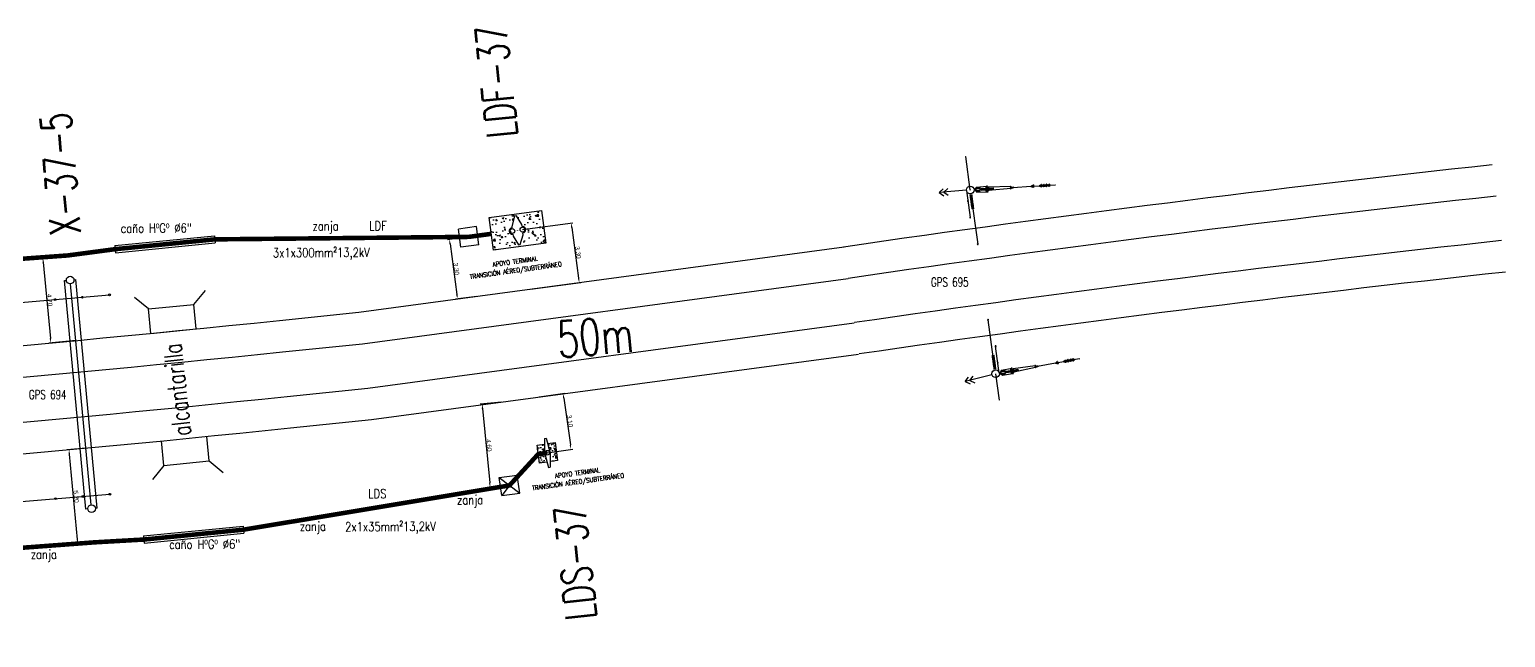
# Model space of a CAD drawing. Header units: millimetres. Extents: x 1283 to 1827, y 1193 to 1380.
# Drawn here: x 1745.4 to 1826.6, y 1269.8 to 1303.2 of the extents above; entities that cross this region are included whole.
import ezdxf

# ---------------------------------------------------------------- set-up
doc = ezdxf.new("R2010")
doc.units = ezdxf.units.MM
doc.layers.add('postes catenaria', color=4, linetype='Continuous')
doc.layers.add('Textos catenaria', color=7, linetype='Continuous')
doc.styles.add('SANS', font='sanss___.ttf')
doc.styles.add('SIMPLEX', font='simplex.shx', dxfattribs={"width": 0.75})
doc.dimstyles.new('COTA-100', dxfattribs={"dimtxt": 0.25, "dimasz": 0.25, "dimexe": 0.1, "dimexo": 0, "dimgap": 0.03, "dimtad": 1, "dimzin": 0, "dimdsep": 46, "dimtxsty": 'SANS', "dimcen": 0.1, "dimclrd": 256, "dimclre": 256, "dimclrt": 256, "dimazin": 0, "dimtm": 1e-09, "dimtfac": 0.714286, "dimtmove": 2, "dimatfit": 2, "dimfxl": 0, "dimtolj": 1, "dimtzin": 0, "dimarcsym": 0})
pattern_1 = [(50, (-2624.04677, -773.78864), (0.45546167, -0.039847714), [0.047625, -0.523875]), (355, (-2624.04677, -773.78864), (-0.088107065, 0.47764161), [0.0381, -0.4191]), (100.451, (-2624.0088, -773.79196), (0.367356254, 0.43779172), [0.040475, -0.445225]), (46.1842, (-2624.04677, -773.66164), (0.6776976, -0.10510582), [0.0714375, -0.7858125]), (96.6356, (-2623.9903, -773.6704), (0.59351059, 0.61856389), [0.0607125, -0.6678375]), (351.184, (-2624.0468, -773.66164), (0.59351151, 0.6185628), [0.05715, -0.62865]), (21, (-2623.98327, -773.6934), (0.3790372, -0.255663796), [0.047625, -0.523875]), (326, (-2623.98327, -773.6934), (0.15450507, 0.460469915), [0.0381, -0.4191]), (71.4514, (-2623.9517, -773.7147), (0.53354123, 0.204807144), [0.040475, -0.445225]), (37.5, (-2624.04677, -773.78864), (0.007721508, 0.211387597), [0, -0.41402, 0, -0.42545, 0, -0.4206875]), (7.5, (-2624.04677, -773.78864), (0.167049156, 0.250451437), [0, -0.24257, 0, -0.404495, 0, -0.1603375]), (327.5, (-2624.18837, -773.78864), (0.338976488, -0.01432186), [0, -0.15875, 0, -0.4953, 0, -0.657225]), (317.5, (-2624.25187, -773.78864), (0.370322953, 0.063566228), [0, -0.206375, 0, -0.32893, 0, -0.466725])]

# ---------------------------------------------------------------- blocks, each defined once
blk = doc.blocks.new('estructura terminal o retención para LDS')
h = blk.add_hatch()
h.set_pattern_fill('AR-CONC', color=8, scale=0.0025, style=0)
h.set_pattern_definition(pattern_1)
h.paths.add_polyline_path([(-0.5, -0.5), (-0.089, -0.5), (-0.14, -0.113, -0.352658), (-0.14, 0.113), (-0.089, 0.5), (-0.5, 0.5)])
h = blk.add_hatch()
h.set_pattern_fill('AR-CONC', color=8, scale=0.0025, style=0)
h.set_pattern_definition(pattern_1)
h.paths.add_polyline_path([(0.14, -0.113), (0.089, -0.5), (0.5, -0.5), (0.5, 0.5), (0.089, 0.5), (0.14, 0.113, -0.352658)])
at = {"color": 6}
for p, q in [((-0.05, 0.8), (-0.14, 0.113)), ((-0.05, 0.8), (0.05, 0.8)), ((0.05, 0.8), (0.14, 0.113)), ((-0.14, -0.113), (-0.05, -0.8)), ((-0.05, -0.8), (0.05, -0.8)), ((0.14, -0.113), (0.05, -0.8))]:
    blk.add_line(p, q, dxfattribs=at)
for points in [[(-0.089, -0.5), (-0.5, -0.5), (-0.5, 0.5), (-0.089, 0.5)], [(0.089, 0.5), (0.5, 0.5), (0.5, -0.5), (0.089, -0.5)]]:
    blk.add_lwpolyline(points)
blk.add_circle((0, 0), 0.13, dxfattribs=at)
for start, end in [(141.14883, 218.85117), (321.14883, 38.85117)]:
    blk.add_arc((0, 0), 0.18, start, end, dxfattribs=at)
blk = doc.blocks.new('estructura tipo A con base')
h = blk.add_hatch()
h.set_pattern_fill('AR-CONC', color=8, scale=0.005, style=0)
h.set_pattern_definition([(50, (-2627.5983, -783.80706), (0.91092334, -0.07969543), [0.09525, -1.04775]), (355, (-2627.5983, -783.8071), (-0.17621413, 0.9552832), [0.0762, -0.8382]), (100.451, (-2627.5224, -783.8137), (0.7347125, 0.87558344), [0.08095, -0.89045]), (46.1842, (-2627.5983, -783.5531), (1.3553952, -0.21021164), [0.142875, -1.571625]), (96.6356, (-2627.4854, -783.5706), (1.1870212, 1.2371278), [0.121425, -1.335675]), (351.184, (-2627.5983, -783.553), (1.187023, 1.2371256), [0.1143, -1.2573]), (21, (-2627.4713, -783.61656), (0.7580744, -0.5113276), [0.09525, -1.04775]), (326, (-2627.4713, -783.6166), (0.30901014, 0.92093983), [0.0762, -0.8382]), (71.4514, (-2627.4081, -783.6592), (1.06708245, 0.4096143), [0.08095, -0.89045]), (37.5, (-2627.5983, -783.80706), (0.015443016, 0.422775194), [0, -0.82804, 0, -0.8509, 0, -0.841375]), (7.5, (-2627.5983, -783.80706), (0.33409831, 0.500902874), [0, -0.48514, 0, -0.80899, 0, -0.320675]), (327.5, (-2627.88152, -783.80706), (0.677952976, -0.02864372), [0, -0.3175, 0, -0.9906, 0, -1.31445]), (317.5, (-2628.0085, -783.80706), (0.74064591, 0.12713246), [0, -0.41275, 0, -0.65786, 0, -0.93345])])
h.paths.add_polyline_path([(-1.45, -0.9), (1.45, -0.9), (1.45, 0.9), (-1.45, 0.9)])
h.paths.add_polyline_path([(-0.28, 0.18), (-0.28, 0.25), (-0.05, 0.8), (0.05, 0.8), (0.28, 0.282), (0.28, 0.18, -1), (0.28, -0.18), (0.28, -0.282), (0.05, -0.8), (-0.05, -0.8), (-0.28, -0.282), (-0.28, -0.18, -1)], flags=16)
h.paths.add_polyline_path([(-0.15, 0, -1), (-0.41, 0, -1)], flags=0)
h.paths.add_polyline_path([(0.002, 0, -1), (-0.002, 0, -1)], flags=0)
h.paths.add_polyline_path([(0.41, 0, -1), (0.15, 0, -1)], flags=0)
blk.add_lwpolyline([(1.45, -0.9), (-1.45, -0.9), (-1.45, 0.9), (1.45, 0.9)], close=True)
at = {"color": 6}
blk.add_lwpolyline([(-0.28, -0.282), (-0.05, -0.8), (0.05, -0.8), (0.28, -0.282), (0.28, -0.18, 1), (0.28, 0.18), (0.28, 0.282), (0.05, 0.8), (-0.05, 0.8), (-0.28, 0.25), (-0.28, 0.18, 1), (-0.28, -0.18)], format="xyb", close=True, dxfattribs=at)
for centre, radius in [((-0.28, 0), 0.13), ((0, 0), 0.0021), ((0.28, 0), 0.13)]:
    blk.add_circle(centre, radius, dxfattribs=at)
blk = doc.blocks.new('balanceador de contrapesos')
at = {"color": 3}
for p, q in [((0.21, 0), (0.234, 0)), ((0.258, 0.028), (0.234, 0)), ((0.234, 0), (0.258, -0.028)), ((0.258, 0.052), (0.258, -0.052)), ((0.258, 0.052), (0.55, 0.052)), ((0.354, 0.142), (0.278, 0.052)), ((0.306, 0.052), (0.306, -0.052)), ((0.354, 0.142), (0.93, 0.149)), ((0.354, 0.142), (0.354, 0.052)), ((0.354, 0.052), (0.478, 0.127)), ((0.478, 0.127), (0.532, 0.127)), ((0.55, 0.052), (0.55, -0.052)), ((0.6, 0.04), (0.6, -0.04)), ((0.6, 0.04), (1.26, 0.04)), ((0.6, 0), (1.26, 0)), ((0.857, 0.113), (0.857, 0.04)), ((0.857, 0.113), (1.003, 0.113)), ((0.857, 0.096), (1.003, 0.064)), ((0.93, 0.186), (0.93, -0.186)), ((1.003, 0.113), (1.003, 0.04)), ((2.23, 0.05), (1.003, 0.091)), ((1.26, 0.04), (1.26, -0.04)), ((2.206, 0.041), (2.206, -0.041)), ((2.254, 0.041), (2.254, -0.041)), ((2.254, 0.024), (2.365, 0.024)), ((2.32, 0.019), (2.365, 0.019)), ((2.32, 0.019), (2.32, -0.019)), ((2.336, 0), (3.35, 0)), ((2.35, 0.033), (2.35, -0.033)), ((2.365, 0.024), (2.365, 0.019)), ((3.345, 0.01), (3.379, 0.01)), ((3.399, 0.032), (3.431, 0.032)), ((3.481, 0.065), (3.481, -0.065)), ((3.496, 0), (3.481, 0)), ((3.492, 0.006), (3.5, 0.006)), ((3.5, 0.006), (3.505, 0)), ((3.5, -0.006), (3.505, 0)), ((3.505, 0), (3.796, 0)), ((3.791, 0.01), (3.825, 0.01)), ((3.845, 0.032), (3.877, 0.032)), ((3.927, 0.065), (3.927, -0.065)), ((3.942, 0), (3.927, 0)), ((3.937, 0.01), (3.971, 0.01)), ((3.991, 0.032), (4.023, 0.032)), ((4.073, 0.065), (4.073, -0.065)), ((4.088, 0), (4.073, 0)), ((4.083, 0.01), (4.117, 0.01)), ((4.137, 0.032), (4.169, 0.032)), ((4.219, 0.065), (4.219, -0.065)), ((4.234, 0), (4.219, 0)), ((4.229, 0.01), (4.263, 0.01)), ((4.283, 0.032), (4.315, 0.032)), ((4.365, 0.065), (4.365, -0.065)), ((4.38, 0), (4.365, 0)), ((4.376, 0.006), (4.384, 0.006)), ((4.384, 0.006), (4.384, -0.006)), ((4.391, 0.006), (4.384, 0.006)), ((4.384, 0), (4.68, 0)), ((4.676, 0.006), (4.684, 0.006)), ((4.684, 0.006), (4.684, -0.006)), ((4.684, 0), (4.695, 0)), ((0.258, -0.052), (0.55, -0.052)), ((0.278, -0.052), (0.354, -0.142)), ((0.354, -0.052), (0.354, -0.142)), ((0.354, -0.052), (0.478, -0.127)), ((0.354, -0.142), (0.93, -0.149)), ((0.478, -0.127), (0.532, -0.127)), ((0.6, -0.04), (1.26, -0.04)), ((0.857, -0.04), (0.857, -0.113)), ((0.857, -0.096), (1.003, -0.064)), ((0.857, -0.113), (1.003, -0.113)), ((1.003, -0.04), (1.003, -0.113)), ((2.23, -0.05), (1.003, -0.091)), ((2.254, -0.024), (2.365, -0.024)), ((2.32, -0.019), (2.365, -0.019)), ((2.365, -0.019), (2.365, -0.024)), ((3.345, -0.01), (3.379, -0.01)), ((3.399, -0.032), (3.431, -0.032)), ((3.492, -0.006), (3.5, -0.006)), ((3.791, -0.01), (3.825, -0.01)), ((3.845, -0.032), (3.877, -0.032)), ((3.937, -0.01), (3.971, -0.01)), ((3.991, -0.032), (4.023, -0.032)), ((4.083, -0.01), (4.117, -0.01)), ((4.137, -0.032), (4.169, -0.032)), ((4.229, -0.01), (4.263, -0.01)), ((4.283, -0.032), (4.315, -0.032)), ((4.376, -0.006), (4.384, -0.006)), ((4.391, -0.006), (4.384, -0.006)), ((4.676, -0.006), (4.684, -0.006))]:
    blk.add_line(p, q, dxfattribs=at)
for points in [[(0.478, 0.116), (0.532, 0.116), (0.532, 0.06), (0.478, 0.06)], [(0.478, -0.116), (0.532, -0.116), (0.532, -0.06), (0.478, -0.06)]]:
    blk.add_lwpolyline(points, close=True, dxfattribs=at)
blk.add_circle((0, 0), 0.00196, dxfattribs=at)
for centre, radius, start, end in [((2.23, 0.041), 0.024, 0, 180), ((3.415, -0.002), 0.038, 114.82339, 176.74498), ((3.495, -0.005), 0.0739, 135.70921, 176.45177), ((3.488, -0.002), 0.0672, 96.0093, 133.36391), ((3.861, -0.002), 0.038, 114.82339, 176.74498), ((3.941, -0.005), 0.0739, 135.70921, 176.45177), ((3.934, -0.002), 0.0672, 96.0093, 133.36391), ((4.007, -0.002), 0.038, 114.82339, 176.74498), ((4.087, -0.005), 0.0739, 135.70921, 176.45177), ((4.08, -0.002), 0.0672, 96.0093, 133.36391), ((4.153, -0.002), 0.038, 114.82339, 176.74498), ((4.233, -0.005), 0.0739, 135.70921, 176.45177), ((4.226, -0.002), 0.0672, 96.0093, 133.36391), ((4.299, -0.002), 0.038, 114.82339, 176.74498), ((4.379, -0.005), 0.0739, 135.70921, 176.45177), ((4.372, -0.002), 0.0672, 96.0093, 133.36391), ((2.23, -0.041), 0.024, 180, 0), ((3.415, 0.002), 0.038, 183.25502, 245.17661), ((3.495, 0.005), 0.0739, 183.54823, 224.29079), ((3.488, 0.002), 0.0672, 226.63609, 263.9907), ((3.861, 0.002), 0.038, 183.25502, 245.17661), ((3.941, 0.005), 0.0739, 183.54823, 224.29079), ((3.934, 0.002), 0.0672, 226.63609, 263.9907), ((4.007, 0.002), 0.038, 183.25502, 245.17661), ((4.087, 0.005), 0.0739, 183.54823, 224.29079), ((4.08, 0.002), 0.0672, 226.63609, 263.9907), ((4.153, 0.002), 0.038, 183.25502, 245.17661), ((4.233, 0.005), 0.0739, 183.54823, 224.29079), ((4.226, 0.002), 0.0672, 226.63609, 263.9907), ((4.299, 0.002), 0.038, 183.25502, 245.17661), ((4.379, 0.005), 0.0739, 183.54823, 224.29079), ((4.372, 0.002), 0.0672, 226.63609, 263.9907)]:
    blk.add_arc(centre, radius, start, end, dxfattribs=at)
blk = doc.blocks.new('Tipo Const básico gral')
at = {"layer": 'postes catenaria'}
for p, q in [((-0.21, 0), (-0.21, -1.5)), ((-0.073, -0.41), (0.072, -0.41)), ((-0.073, -0.46), (0.072, -0.46)), ((-0.073, -0.51), (0.072, -0.51)), ((-0.073, -0.56), (0.072, -0.56)), ((-0.073, -0.61), (0.072, -0.61)), ((-0.073, -0.66), (0.072, -0.66)), ((-0.073, -0.71), (0.072, -0.71)), ((-0.073, -0.76), (0.072, -0.76)), ((-0.073, -0.81), (0.072, -0.81)), ((-0.073, -0.26), (0.072, -0.26)), ((-0.073, -0.31), (0.072, -0.31)), ((-0.073, -0.36), (0.072, -0.36)), ((0, -0.26), (0, -3)), ((-0.073, -0.86), (0.072, -0.86)), ((-0.073, -0.91), (0.072, -0.91)), ((-0.073, -0.96), (0.072, -0.96)), ((-0.073, -1.01), (0.072, -1.01))]:
    blk.add_line(p, q, dxfattribs=at)
blk.add_circle((0, 0), 0.21, dxfattribs=at)
for centre, start, end in [((-0.21, -0.58), 37.02813, 217.02813), ((-0.21, -0.58), 217.02813, 37.02813), ((-0.21, -1.5), 37.02813, 217.02813), ((-0.21, -1.5), 217.02813, 37.02813), ((0, -3), 37.02813, 217.02813), ((0, -3), 217.02813, 37.02813)]:
    blk.add_arc(centre, 0.025, start, end, dxfattribs=at)
blk = doc.blocks.new('*D23')
at = {"lineweight": -2, "transparency": 16777216}
for p, q in [((1748.488, 1280.179), (1747.455, 1280.082)), ((1748.017, 1275.164), (1747.578, 1279.843)), ((1748.974, 1275.002), (1747.941, 1274.905))]:
    blk.add_line(p, q, dxfattribs=at)
at = {"transparency": 16777216}
for points in [[(1747.619, 1279.847), (1747.536, 1279.839), (1747.554, 1280.092)], [(1748.059, 1275.167), (1747.976, 1275.16), (1748.04, 1274.915)]]:
    blk.add_solid(points, dxfattribs=at)
at = {"layer": 'Defpoints', "color": 0, "transparency": 16777216}
for p in [(1747.554, 1280.092), (1748.488, 1280.179), (1748.974, 1275.002)]:
    blk.add_point(p, dxfattribs=at)
at = {"transparency": 16777216, "insert": (1747.955, 1277.518), "char_height": 0.25, "attachment_point": 5, "rotation": 275.36601, "style": 'SANS'}
blk.add_mtext('\\A1;5.20', dxfattribs=at)
blk = doc.blocks.new('*D14')
at = {"lineweight": -2, "transparency": 16777216}
for p, q in [((1747.493, 1290.773), (1746.016, 1290.634)), ((1746.139, 1290.395), (1746.531, 1286.213)), ((1747.932, 1286.093), (1746.455, 1285.955))]:
    blk.add_line(p, q, dxfattribs=at)
at = {"transparency": 16777216}
for points in [[(1746.18, 1290.398), (1746.097, 1290.391), (1746.115, 1290.643)], [(1746.573, 1286.217), (1746.49, 1286.209), (1746.555, 1285.964)]]:
    blk.add_solid(points, dxfattribs=at)
at = {"layer": 'Defpoints', "color": 0, "transparency": 16777216}
for p in [(1747.493, 1290.773), (1747.932, 1286.093), (1746.555, 1285.964)]:
    blk.add_point(p, dxfattribs=at)
at = {"transparency": 16777216, "insert": (1746.493, 1288.319), "char_height": 0.25, "attachment_point": 5, "rotation": 275.36601, "style": 'SANS'}
blk.add_mtext('\\A1;4.70', dxfattribs=at)
blk = doc.blocks.new('*D15')
at = {"lineweight": -2, "transparency": 16777216}
for p, q in [((1769.544, 1291.793), (1768.383, 1291.637)), ((1768.515, 1291.402), (1768.888, 1288.627)), ((1769.984, 1288.522), (1768.823, 1288.366))]:
    blk.add_line(p, q, dxfattribs=at)
at = {"transparency": 16777216}
for points in [[(1768.557, 1291.408), (1768.474, 1291.397), (1768.482, 1291.65)], [(1768.93, 1288.633), (1768.847, 1288.622), (1768.922, 1288.379)]]:
    blk.add_solid(points, dxfattribs=at)
at = {"layer": 'Defpoints', "color": 0, "transparency": 16777216}
for p in [(1769.544, 1291.793), (1769.984, 1288.522), (1768.922, 1288.379)]:
    blk.add_point(p, dxfattribs=at)
at = {"transparency": 16777216, "insert": (1768.859, 1290.036), "char_height": 0.25, "attachment_point": 5, "rotation": 277.65772, "style": 'SANS'}
blk.add_mtext('\\A1;3.30', dxfattribs=at)
blk = doc.blocks.new('*D34')
at = {"lineweight": -2, "transparency": 16777216}
for p, q in [((1771.345, 1282.712), (1770.18, 1282.6)), ((1770.303, 1282.361), (1770.695, 1278.276)), ((1771.785, 1278.13), (1770.619, 1278.018))]:
    blk.add_line(p, q, dxfattribs=at)
at = {"transparency": 16777216}
for points in [[(1770.344, 1282.365), (1770.261, 1282.357), (1770.279, 1282.61)], [(1770.736, 1278.28), (1770.653, 1278.272), (1770.719, 1278.027)]]:
    blk.add_solid(points, dxfattribs=at)
at = {"layer": 'Defpoints', "color": 0, "transparency": 16777216}
for p in [(1771.345, 1282.712), (1770.719, 1278.027), (1771.785, 1278.13)]:
    blk.add_point(p, dxfattribs=at)
at = {"transparency": 16777216, "insert": (1770.657, 1280.334), "char_height": 0.25, "attachment_point": 5, "rotation": 275.48165, "style": 'SANS'}
blk.add_mtext('\\A1;4.60', dxfattribs=at)
blk = doc.blocks.new('*D35')
at = {"lineweight": -2, "transparency": 16777216}
for p, q in [((1773.425, 1282.991), (1774.831, 1283.193)), ((1774.768, 1282.931), (1775.137, 1280.358)), ((1773.865, 1279.923), (1775.271, 1280.124))]:
    blk.add_line(p, q, dxfattribs=at)
at = {"transparency": 16777216}
for points in [[(1774.809, 1282.937), (1774.727, 1282.925), (1774.732, 1283.179)], [(1775.178, 1280.363), (1775.095, 1280.352), (1775.172, 1280.11)]]:
    blk.add_solid(points, dxfattribs=at)
at = {"layer": 'Defpoints', "color": 0, "transparency": 16777216}
for p in [(1773.425, 1282.991), (1773.865, 1279.923), (1775.172, 1280.11)]:
    blk.add_point(p, dxfattribs=at)
at = {"transparency": 16777216, "insert": (1775.11, 1281.667), "char_height": 0.25, "attachment_point": 5, "rotation": 278.15472, "style": 'SANS'}
blk.add_mtext('\\A1;3.10', dxfattribs=at)
blk = doc.blocks.new('*D36')
at = {"lineweight": -2, "transparency": 16777216}
for p, q in [((1772.498, 1292.19), (1775.278, 1292.564)), ((1775.213, 1292.303), (1775.586, 1289.528)), ((1772.937, 1288.919), (1775.718, 1289.293))]:
    blk.add_line(p, q, dxfattribs=at)
at = {"transparency": 16777216}
for points in [[(1775.254, 1292.308), (1775.171, 1292.297), (1775.179, 1292.551)], [(1775.627, 1289.533), (1775.544, 1289.522), (1775.619, 1289.28)]]:
    blk.add_solid(points, dxfattribs=at)
at = {"layer": 'Defpoints', "color": 0, "transparency": 16777216}
for p in [(1772.498, 1292.19), (1775.619, 1289.28), (1772.937, 1288.919)]:
    blk.add_point(p, dxfattribs=at)
at = {"transparency": 16777216, "insert": (1775.557, 1290.936), "char_height": 0.25, "attachment_point": 5, "rotation": 277.65772, "style": 'SANS'}
blk.add_mtext('\\A1;3.30', dxfattribs=at)

msp = doc.modelspace()

# ---------------------------------------------------------------- linework, layer by layer
at = {"color": 4}
for p, q in [((1797.131, 1294.371), (1796.878, 1296.213)), ((1747.306, 1289.389), (1747.411, 1289.399)), ((1748.486, 1276.825), (1747.306, 1289.389)), ((1747.829, 1289.438), (1747.933, 1289.448)), ((1749.114, 1276.884), (1747.933, 1289.448)), ((1748.78, 1277.063), (1747.639, 1289.21)), ((1798.521, 1284.266), (1798.72, 1282.819)), ((1748.591, 1276.834), (1748.486, 1276.825)), ((1749.114, 1276.884), (1749.009, 1276.874))]:
    msp.add_line(p, q, dxfattribs=at)
at = {"color": 5}
for p, q in [((1750.081, 1291.317), (1755.554, 1291.856)), ((1755.554, 1291.856), (1755.594, 1291.458)), ((1750.081, 1291.317), (1750.12, 1290.919)), ((1750.12, 1290.919), (1755.594, 1291.458)), ((1751.655, 1275.354), (1757.129, 1275.895)), ((1751.695, 1274.956), (1757.168, 1275.497)), ((1757.129, 1275.895), (1757.168, 1275.497)), ((1751.655, 1275.354), (1751.695, 1274.956))]:
    msp.add_line(p, q, dxfattribs=at)
for p, q in [((1769.973, 1292.355), (1768.982, 1292.222)), ((1769.115, 1291.231), (1768.982, 1292.222)), ((1770.106, 1291.364), (1769.973, 1292.355)), ((1770.106, 1291.364), (1769.115, 1291.231)), ((1710.931, 1285.226), (1749.784, 1288.603)), ((1751.933, 1287.832), (1751.16, 1288.466)), ((1754.421, 1288.077), (1755.055, 1288.85)), ((1751.933, 1287.832), (1754.421, 1288.077)), ((1752.065, 1286.488), (1751.933, 1287.832)), ((1754.553, 1286.733), (1754.421, 1288.077)), ((1752.065, 1286.488), (1754.553, 1286.734)), ((1752.779, 1279.233), (1752.647, 1280.577)), ((1755.267, 1279.479), (1755.135, 1280.822)), ((1752.781, 1279.233), (1752.146, 1278.46)), ((1752.779, 1279.233), (1755.268, 1279.479)), ((1755.268, 1279.479), (1756.042, 1278.845)), ((1771.223, 1278.559), (1772.214, 1278.692)), ((1772.214, 1278.692), (1771.356, 1277.567)), ((1772.347, 1277.701), (1772.214, 1278.692)), ((1771.356, 1277.567), (1771.223, 1278.559)), ((1771.223, 1278.559), (1772.347, 1277.701)), ((1712.432, 1274.6), (1749.809, 1277.645)), ((1771.356, 1277.567), (1772.347, 1277.701))]:
    msp.add_line(p, q)
at = {"const_width": 0.025}
for points in [[(1796.87, 1296.204, 1), (1796.886, 1296.223, 1)], [(1796.965, 1295.51, 1), (1796.982, 1295.529, 1)], [(1797.061, 1294.817, 1), (1797.077, 1294.836, 1)], [(1798.592, 1283.819, 1), (1798.575, 1283.801, 1)], [(1798.728, 1282.829, 1), (1798.712, 1282.81, 1)]]:
    msp.add_lwpolyline(points, format="xyb", close=True, dxfattribs=at)
at = {"color": 1, "const_width": 0.25}
msp.add_lwpolyline([(1770.783, 1291.959), (1769.544, 1291.793), (1755.574, 1291.657), (1750.1, 1291.118), (1747.493, 1290.773), (1697.944, 1287.158), (1665.515, 1282.537), (1653.717, 1282.937), (1608.916, 1282.937), (1606.195, 1287.664), (1591.029, 1289.312), (1536.359, 1289.137), (1479.974, 1288.177), (1421.962, 1287.727), (1361.99, 1285.937), (1334.661, 1286.337), (1333.411, 1285.547)], dxfattribs=at)
at = {"color": 8, "linetype": 'Continuous'}
for points in [[(1759.129, 1287.198), (1763.494, 1287.65), (1790.188, 1291.239)], [(1759.308, 1285.467), (1763.7, 1285.922), (1790.42, 1289.514)], [(1759.561, 1283.021), (1763.99, 1283.479), (1790.748, 1287.076)], [(1759.74, 1281.29), (1764.196, 1281.751), (1790.98, 1285.352)]]:
    msp.add_lwpolyline(points, dxfattribs=at)
at = {"color": 3, "const_width": 0.25}
msp.add_lwpolyline([(1773.865, 1279.923), (1773.369, 1279.856), (1771.785, 1278.13), (1757.149, 1275.696), (1751.675, 1275.155), (1748.974, 1275.002), (1698.772, 1271.24), (1665.515, 1274.049), (1647.921, 1273.317), (1631.561, 1271.597), (1591.922, 1270.234), (1536.359, 1271.137), (1479.974, 1269.957), (1421.962, 1269.897), (1361.969, 1271.497), (1334.661, 1271.797), (1332.461, 1272.297), (1331.961, 1272.297)], dxfattribs=at)
at = {"color": 2}
for centre in [(1747.493, 1290.773), (1748.974, 1275.002)]:
    msp.add_circle(centre, 0.0666, dxfattribs=at)
at = {"color": 4}
for centre in [(1747.62, 1289.419), (1748.8, 1276.854)]:
    msp.add_circle(centre, 0.21, dxfattribs=at)
for centre in [(1748.29, 1288.473), (1749.784, 1288.603), (1746.796, 1288.343), (1746.819, 1277.401), (1748.314, 1277.523), (1749.809, 1277.645)]:
    msp.add_circle(centre, 0.05)
at = {"color": 8, "linetype": 'Continuous'}
for radius, start in [(1002.97, 96.1943), (1001.23, 96.192673), (998.77, 96.190363), (997.03, 96.188723)]:
    msp.add_arc((1934.054, 298.641), radius, start, 98.248671, dxfattribs=at)
at = {"color": 8}
for radius in [1197.03, 1198.77, 1201.23, 1202.97]:
    msp.add_arc((1635.989, 2477.878), radius, 271.636198, 275.904535, dxfattribs=at)
at = {"layer": 'postes catenaria', "color": 7}
for p, q in [((1795.42, 1294.226), (1795.641, 1294.435)), ((1796.922, 1294.353), (1795.42, 1294.226)), ((1795.42, 1294.226), (1795.673, 1294.056)), ((1795.669, 1294.247), (1795.89, 1294.456)), ((1795.669, 1294.247), (1795.922, 1294.077)), ((1798.318, 1284.214), (1796.857, 1283.839)), ((1796.857, 1283.839), (1797.04, 1284.082)), ((1796.857, 1283.839), (1797.134, 1283.714)), ((1797.1, 1283.902), (1797.282, 1284.144)), ((1797.1, 1283.902), (1797.377, 1283.776))]:
    msp.add_line(p, q, dxfattribs=at)

# ---------------------------------------------------------------- block references
for name, p, rotation in [('Tipo Const básico gral', (1797.131, 1294.371), 7.829610155970954), ('balanceador de contrapesos', (1797.131, 1294.371), 3.448415745331634), ('estructura tipo A con base', (1772.22, 1292.153), 7.657724505708602), ('Tipo Const básico gral', (1798.521, 1284.266), 187.829610155971), ('balanceador de contrapesos', (1798.521, 1284.266), 10.24639930614384), ('estructura terminal o retención para LDS', (1773.865, 1279.923), 7.657724505734427)]:
    msp.add_blockref(name, p, dxfattribs=dict(rotation=rotation))

# ---------------------------------------------------------------- texts
at = {"layer": 'Textos catenaria', "style": 'SIMPLEX'}
for s, height, rotation, width, p in [('LDF-37', 1.7, 96.01141, 0.7, (1772.242, 1297.333)), ('X-37-5', 1.7, 94.95814, 0.7, (1748.227, 1291.981)), ('caño HºGº Ø6"', 0.5, 0.31934, 0.8, (1750.4, 1292.014)), ('zanja', 0.5, 0.31934, 0.8, (1760.949, 1292.134)), ('LDF', 0.5, 0.31934, 0.8, (1764.075, 1292.148)), ('3x1x300mm²13,2kV', 0.5, 0.31934, 0.8, (1758.77, 1290.665)), ('TRANSICIÓN AÉREO/SUBTERRÁNEO', 0.25, 7.97707, 0.8, (1769.622, 1289.475)), ('APOYO TERMINAL', 0.25, 7.97707, 0.8, (1770.877, 1290.142)), ('50m', 2, 4.98474, 0.7, (1774.496, 1285.132)), ('alcantarilla', 1, 96.27333, 0.7, (1754.283, 1280.901)), ('TRANSICIÓN AÉREO/SUBTERRÁNEO', 0.25, 7.97707, 0.8, (1773.049, 1277.853)), ('APOYO TERMINAL', 0.25, 7.97707, 0.8, (1774.304, 1278.519)), ('LDS', 0.5, 0.31934, 0.8, (1764.021, 1277.423)), ('zanja', 0.5, 0.31934, 0.8, (1768.9, 1277.085)), ('LDS-37', 1.7, 96.01141, 0.7, (1776.587, 1270.834)), ('zanja', 0.5, 0.31934, 0.8, (1760.249, 1275.631)), ('2x1x35mm²13,2kV', 0.5, 0.31934, 0.8, (1762.747, 1275.605)), ('caño HºGº Ø6"', 0.5, 0.31934, 0.8, (1753.064, 1274.635)), ('zanja', 0.5, 0.31934, 0.8, (1745.451, 1274.085))]:
    msp.add_text(s, height=height, rotation=rotation, dxfattribs=dict(at, width=width)).set_placement(p)
at = {"layer": 'Textos catenaria', "style": 'SIMPLEX', "width": 0.7}
for s, p in [('GPS 695', (1794.966, 1289.056)), ('GPS 694', (1745.35, 1282.874))]:
    msp.add_text(s, height=0.5, dxfattribs=at).set_placement(p)

# ---------------------------------------------------------------- dimensions: what is measured, and where the dimension line sits
for p1, p2, distance, picture, middle in [((1772.498, 1292.19), (1772.937, 1288.919), 2.706, '*D36', (1775.557, 1290.936)), ((1769.544, 1291.793), (1769.984, 1288.522), -1.072, '*D15', (1768.859, 1290.036)), ((1747.493, 1290.773), (1747.932, 1286.093), -1.383, '*D14', (1746.493, 1288.319)), ((1773.425, 1282.991), (1773.865, 1279.923), 1.321, '*D35', (1775.11, 1281.667)), ((1771.345, 1282.712), (1771.785, 1278.13), -1.071, '*D34', (1770.657, 1280.334)), ((1748.974, 1275.002), (1748.488, 1280.179), 0.937, '*D23', (1747.955, 1277.518))]:
    dim = msp.add_aligned_dim(p1=p1, p2=p2, distance=distance, dimstyle='COTA-100')
    dim.commit()
    dim.dimension.update_dxf_attribs({"geometry": picture, "text_midpoint": middle})

doc.saveas('drawing.dxf')
